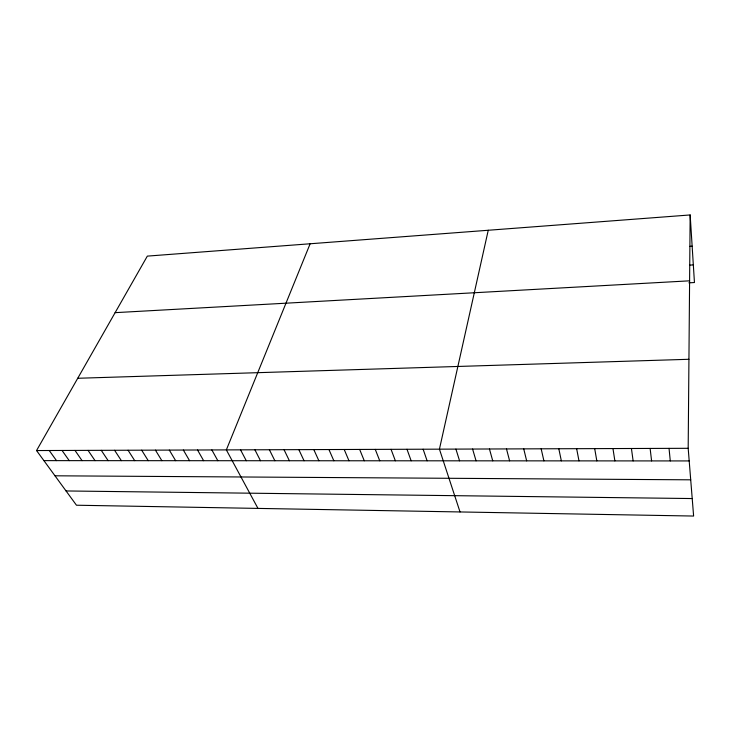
<?xml version="1.0" encoding="UTF-8"?>
<svg xmlns="http://www.w3.org/2000/svg" width="731" height="731" viewBox="0 0 731 731"><rect width="100%" height="100%" fill="white"/><g stroke="black" fill="none" stroke-linecap="round" stroke-linejoin="round"><path stroke-width="1.1" d="M688.182 448.304L690.155 214.951L147.333 256.115L36.55 450.552L76.472 505.222L693.618 516.049L688.182 448.304L36.55 450.552M488.244 230.265L439.432 449.163L460.027 511.947M310.136 243.77L226.345 449.894L257.97 508.401M690.009 246.31L692.138 246.164M689.936 265.106L693.326 264.896M115.114 312.658L689.598 280.823M688.876 282.842L694.45 282.531L690.155 214.951M77.733 378.274L688.931 359.286M43.906 460.631L689.196 460.932M54.989 475.799L690.704 479.819M66.055 490.958L692.211 498.551M49.233 450.506L56.506 460.631M62.053 450.46L69.226 460.64M74.991 450.415L82.064 460.649M88.058 450.369L95.039 460.649M101.262 450.323L108.142 460.658M114.593 450.278L121.373 460.667M128.071 450.232L134.732 460.676M141.677 450.186L148.238 460.676M155.429 450.141L161.871 460.685M169.318 450.095L175.65 460.694M183.353 450.04L189.567 460.694M197.534 449.994L203.629 460.704M211.862 449.949L217.838 460.713M240.545 449.848L246.274 460.722M254.9 449.793L260.492 460.731M269.392 449.748L274.865 460.74M284.039 449.693L289.375 460.74M298.851 449.647L304.05 460.749M313.809 449.592L318.871 460.758M328.932 449.538L333.848 460.768M344.21 449.492L348.979 460.768M359.652 449.437L364.276 460.777M375.268 449.382L379.736 460.786M391.048 449.327L395.361 460.795M406.993 449.273L411.151 460.804M423.13 449.218L427.114 460.804M455.916 449.099L459.571 460.822M472.591 449.044L476.064 460.832M489.45 448.989L492.74 460.841M506.492 448.925L509.608 460.85M523.734 448.871L526.658 460.859M541.168 448.807L543.901 460.859M558.813 448.743L561.344 460.868M576.649 448.688L578.989 460.877M594.696 448.624L596.825 460.886M612.962 448.56L614.872 460.895M631.429 448.496L633.128 460.905M650.124 448.432L651.595 460.914M669.039 448.368L670.281 460.923"/></g></svg>
